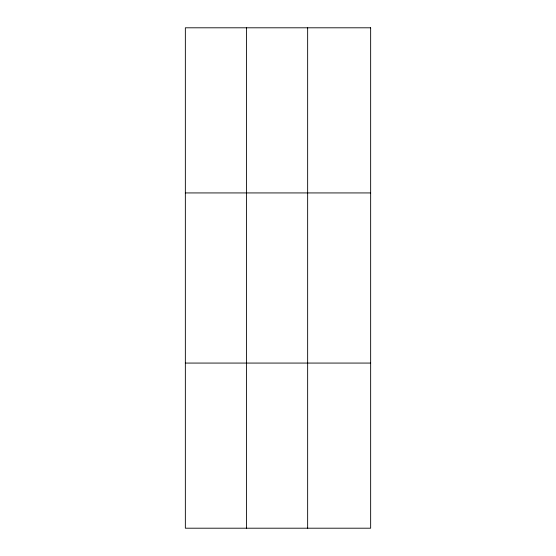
<?xml version="1.0" encoding="UTF-8"?>
<svg xmlns="http://www.w3.org/2000/svg" width="556" height="556" viewBox="0 0 556 556"><rect width="100%" height="100%" fill="white"/><g stroke="black" fill="none" stroke-linecap="round" stroke-linejoin="round"><path stroke-width="0.83" d="M246.496 27.8L246.496 528.2M307.649 27.8L307.649 528.2M185.35 192.932L370.65 192.932M185.35 363.068L370.65 363.068M370.65 27.8L370.65 528.2L185.35 528.2L185.35 27.8L370.65 27.8"/></g></svg>
